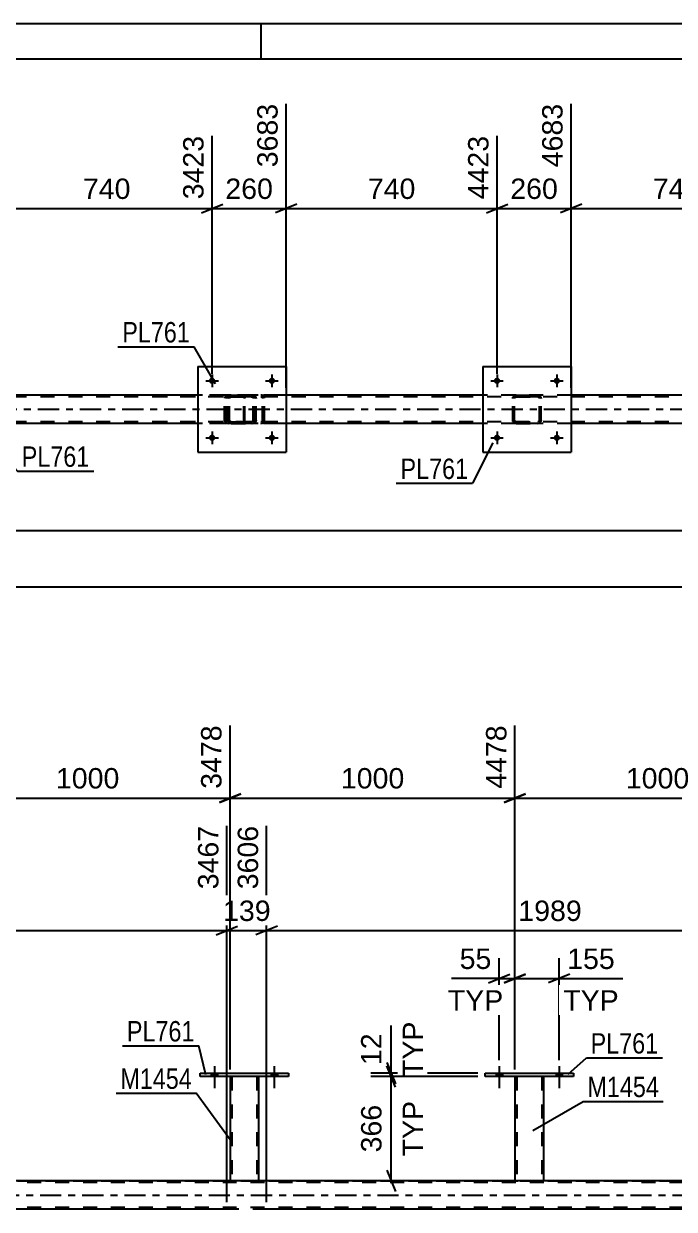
# Model space of a CAD drawing. Header units: millimetres. Extents: x 0 to 841, y 0 to 594.
# Drawn here: x 177.7 to 269, y 427.5 to 594 of the extents above; entities that cross this region are included whole.
import ezdxf

# ---------------------------------------------------------------- set-up
doc = ezdxf.new("R2010")
doc.units = ezdxf.units.MM
doc.linetypes.add('DXK_LINE_DOT2', pattern=[3.9198, 1.9599, -1.9599])
doc.linetypes.add('DXK_LINE_DOT3', pattern=[5.9187, 2.979, -0.9799, 0.9799, -0.9799])
doc.styles.add('Arial', font='ARIAL.TTF', dxfattribs={"height": 0.2})
doc.styles.add('Arial Narrow', font='ARIALN.TTF', dxfattribs={"height": 0.2})

# ---------------------------------------------------------------- blocks, each defined once
blk = doc.blocks.new('Unknown-717034435-1133')
at = {"color": 5, "linetype": 'Continuous'}
for p, q in [((841, 594), (0, 594)), ((211, 589), (211, 594)), ((836, 589), (5, 589))]:
    blk.add_line(p, q, dxfattribs=at)
blk = doc.blocks.new('Bolt-717034435-5651 - 5585')
at = {"linetype": 'Continuous'}
for points in [[(204.56, 543.85, -1), (203.68, 543.85, -1)], [(212.96, 543.85, -1), (212.08, 543.85, -1)]]:
    blk.add_hatch(color=1, dxfattribs=at).paths.add_polyline_path(points)
at = {"color": 1, "linetype": 'Continuous'}
for p, q in [((204.12, 544.73), (204.12, 542.97)), ((212.52, 544.73), (212.52, 542.97)), ((203.24, 543.85), (205, 543.85)), ((211.64, 543.85), (213.4, 543.85))]:
    blk.add_line(p, q, dxfattribs=at)
blk = doc.blocks.new('Part-717034435-5609 - 5585')
at = {"color": 7, "linetype": 'DXK_LINE_DOT2'}
for p, q in [((742.52, 541.61), (67.2, 541.61)), ((214.52, 541.85), (202.12, 541.85)), ((254.52, 541.85), (242.12, 541.85)), ((742.52, 538.09), (67.2, 538.09)), ((214.52, 537.85), (202.12, 537.85)), ((254.52, 537.85), (242.12, 537.85))]:
    blk.add_line(p, q, dxfattribs=at)
at = {"color": 2, "linetype": 'Continuous'}
for p, q in [((202.12, 541.85), (174.52, 541.85)), ((242.12, 541.85), (214.52, 541.85)), ((282.12, 541.85), (254.52, 541.85)), ((202.12, 537.85), (174.52, 537.85)), ((242.12, 537.85), (214.52, 537.85)), ((282.12, 537.85), (254.52, 537.85))]:
    blk.add_line(p, q, dxfattribs=at)
at = {"color": 7, "linetype": 'DXK_LINE_DOT3'}
blk.add_line((67.2, 539.85), (742.52, 539.85), dxfattribs=at)
blk = doc.blocks.new('Bolt-717034435-5648 - 5585')
at = {"linetype": 'Continuous'}
for points in [[(244.56, 535.85, -1), (243.68, 535.85, -1)], [(252.96, 535.85, -1), (252.08, 535.85, -1)]]:
    blk.add_hatch(color=1, dxfattribs=at).paths.add_polyline_path(points)
at = {"color": 1, "linetype": 'Continuous'}
for p, q in [((244.12, 536.73), (244.12, 534.97)), ((252.52, 536.73), (252.52, 534.97)), ((243.24, 535.85), (245, 535.85)), ((251.64, 535.85), (253.4, 535.85))]:
    blk.add_line(p, q, dxfattribs=at)
blk = doc.blocks.new('Bolt-717034435-5649 - 5585')
at = {"linetype": 'Continuous'}
for points in [[(244.56, 543.85, -1), (243.68, 543.85, -1)], [(252.96, 543.85, -1), (252.08, 543.85, -1)]]:
    blk.add_hatch(color=1, dxfattribs=at).paths.add_polyline_path(points)
at = {"color": 1, "linetype": 'Continuous'}
for p, q in [((244.12, 544.73), (244.12, 542.97)), ((252.52, 544.73), (252.52, 542.97)), ((243.24, 543.85), (245, 543.85)), ((251.64, 543.85), (253.4, 543.85))]:
    blk.add_line(p, q, dxfattribs=at)
blk = doc.blocks.new('Bolt-717034435-5650 - 5585')
at = {"linetype": 'Continuous'}
for points in [[(204.56, 535.85, -1), (203.68, 535.85, -1)], [(212.96, 535.85, -1), (212.08, 535.85, -1)]]:
    blk.add_hatch(color=1, dxfattribs=at).paths.add_polyline_path(points)
at = {"color": 1, "linetype": 'Continuous'}
for p, q in [((204.12, 536.73), (204.12, 534.97)), ((212.52, 536.73), (212.52, 534.97)), ((203.24, 535.85), (205, 535.85)), ((211.64, 535.85), (213.4, 535.85))]:
    blk.add_line(p, q, dxfattribs=at)
blk = doc.blocks.new('Part-717034435-5666 - 5585')
at = {"color": 2, "linetype": 'Continuous'}
for p, q in [((202.12, 545.85), (202.12, 533.85)), ((202.12, 545.85), (214.52, 545.85)), ((214.52, 545.85), (214.52, 533.85)), ((202.12, 533.85), (214.52, 533.85))]:
    blk.add_line(p, q, dxfattribs=at)
blk = doc.blocks.new('Part-717034435-5737 - 5585')
at = {"color": 7, "linetype": 'DXK_LINE_DOT2'}
for p, q in [((246.32, 541.37), (246.36, 541.56)), ((246.36, 541.56), (246.32, 541.37)), ((246.32, 538.33), (246.32, 541.37)), ((246.58, 541.47), (246.56, 541.37)), ((246.56, 541.37), (246.58, 541.46)), ((246.56, 538.33), (246.56, 541.37)), ((246.58, 541.46), (246.63, 541.54)), ((246.63, 541.54), (246.58, 541.47)), ((246.62, 541.82), (246.8, 541.85)), ((246.8, 541.85), (246.62, 541.82)), ((246.71, 541.6), (246.63, 541.54)), ((246.63, 541.54), (246.71, 541.59)), ((246.71, 541.59), (246.8, 541.61)), ((246.8, 541.61), (246.71, 541.6)), ((246.8, 541.85), (249.84, 541.85)), ((246.8, 541.85), (246.8, 541.85)), ((246.8, 541.85), (249.84, 541.85)), ((246.8, 541.61), (249.84, 541.61)), ((246.8, 541.61), (246.8, 541.61)), ((249.84, 541.61), (246.8, 541.61)), ((249.84, 541.85), (249.84, 541.85)), ((249.84, 541.85), (250.02, 541.82)), ((250.02, 541.82), (249.84, 541.85)), ((249.84, 541.61), (249.84, 541.61)), ((249.84, 541.61), (249.93, 541.59)), ((249.93, 541.6), (249.84, 541.61)), ((250.01, 541.54), (249.93, 541.6)), ((249.93, 541.59), (250.01, 541.54)), ((250.01, 541.54), (250.06, 541.46)), ((250.06, 541.47), (250.01, 541.54)), ((250.08, 541.37), (250.06, 541.47)), ((250.06, 541.46), (250.08, 541.37)), ((250.08, 538.33), (250.08, 541.37)), ((250.28, 541.56), (250.32, 541.37)), ((250.32, 541.37), (250.28, 541.56)), ((250.32, 538.33), (250.32, 541.37)), ((246.36, 538.15), (246.32, 538.33)), ((246.32, 538.33), (246.36, 538.15)), ((246.58, 538.24), (246.56, 538.33)), ((246.56, 538.33), (246.58, 538.24)), ((246.63, 538.16), (246.58, 538.24)), ((246.58, 538.24), (246.63, 538.16)), ((246.8, 537.85), (246.62, 537.89)), ((246.62, 537.89), (246.8, 537.85)), ((246.71, 538.11), (246.63, 538.16)), ((246.63, 538.16), (246.71, 538.11)), ((246.8, 538.09), (246.71, 538.11)), ((246.71, 538.11), (246.8, 538.09)), ((246.8, 538.09), (249.84, 538.09)), ((246.8, 538.09), (246.8, 538.09)), ((246.8, 538.09), (249.84, 538.09)), ((246.8, 537.85), (249.84, 537.85)), ((246.8, 537.85), (246.8, 537.85)), ((246.8, 537.85), (249.84, 537.85)), ((249.93, 538.11), (249.84, 538.09)), ((249.84, 538.09), (249.93, 538.11)), ((249.84, 538.09), (249.84, 538.09)), ((250.02, 537.89), (249.84, 537.85)), ((249.84, 537.85), (250.02, 537.89)), ((249.84, 537.85), (249.84, 537.85)), ((250.01, 538.16), (249.93, 538.11)), ((249.93, 538.11), (250.01, 538.16)), ((250.06, 538.24), (250.01, 538.16)), ((250.01, 538.16), (250.06, 538.24)), ((250.08, 538.33), (250.06, 538.24)), ((250.06, 538.24), (250.08, 538.33)), ((250.32, 538.33), (250.28, 538.15)), ((250.28, 538.15), (250.32, 538.33))]:
    blk.add_line(p, q, dxfattribs=at)
at = {"color": 7, "linetype": 'DXK_LINE_DOT3'}
blk.add_line((248.32, 539.85), (248.32, 539.85), dxfattribs=at)
at = {"color": 7, "linetype": 'DXK_LINE_DOT2'}
for centre, start, end in [((246.8, 541.37), 112.5, 157.5), ((246.8, 541.37), 112.5, 157.5), ((249.84, 541.37), 22.5, 67.5), ((249.84, 541.37), 22.5, 67.5), ((246.8, 538.33), 202.5, 247.5), ((246.8, 538.33), 202.5, 247.5), ((249.84, 538.33), 292.5, 337.5), ((249.84, 538.33), 292.5, 337.5)]:
    blk.add_arc(centre, 0.48, start, end, dxfattribs=at)
blk = doc.blocks.new('Part-717034435-5742 - 5585')
at = {"color": 2, "linetype": 'Continuous'}
for p, q in [((242.12, 545.85), (242.12, 533.85)), ((242.12, 545.85), (254.52, 545.85)), ((254.52, 545.85), (254.52, 533.85)), ((242.12, 533.85), (254.52, 533.85))]:
    blk.add_line(p, q, dxfattribs=at)
blk = doc.blocks.new('Part-717034435-5745 - 5585')
at = {"color": 7, "linetype": 'DXK_LINE_DOT2'}
for p, q in [((206.32, 541.37), (206.36, 541.56)), ((206.36, 541.56), (206.32, 541.37)), ((206.32, 538.33), (206.32, 541.37)), ((206.58, 541.47), (206.56, 541.37)), ((206.56, 541.37), (206.58, 541.46)), ((206.56, 538.33), (206.56, 541.37)), ((206.58, 541.46), (206.63, 541.54)), ((206.63, 541.54), (206.58, 541.47)), ((206.62, 541.82), (206.8, 541.85)), ((206.8, 541.85), (206.62, 541.82)), ((206.71, 541.6), (206.63, 541.54)), ((206.63, 541.54), (206.71, 541.59)), ((206.71, 541.59), (206.8, 541.61)), ((206.8, 541.61), (206.71, 541.6)), ((206.8, 541.85), (209.84, 541.85)), ((206.8, 541.85), (206.8, 541.85)), ((206.8, 541.85), (209.84, 541.85)), ((206.8, 541.61), (209.84, 541.61)), ((206.8, 541.61), (206.8, 541.61)), ((209.84, 541.61), (206.8, 541.61)), ((209.84, 541.85), (209.84, 541.85)), ((209.84, 541.85), (210.02, 541.82)), ((210.02, 541.82), (209.84, 541.85)), ((209.84, 541.61), (209.84, 541.61)), ((209.84, 541.61), (209.93, 541.59)), ((209.93, 541.6), (209.84, 541.61)), ((210.01, 541.54), (209.93, 541.6)), ((209.93, 541.59), (210.01, 541.54)), ((210.01, 541.54), (210.06, 541.46)), ((210.06, 541.47), (210.01, 541.54)), ((210.08, 541.37), (210.06, 541.47)), ((210.06, 541.46), (210.08, 541.37)), ((210.08, 538.33), (210.08, 541.37)), ((210.28, 541.56), (210.32, 541.37)), ((210.32, 541.37), (210.28, 541.56)), ((210.32, 538.33), (210.32, 541.37)), ((206.36, 538.15), (206.32, 538.33)), ((206.32, 538.33), (206.36, 538.15)), ((206.58, 538.24), (206.56, 538.33)), ((206.56, 538.33), (206.58, 538.24)), ((206.63, 538.16), (206.58, 538.24)), ((206.58, 538.24), (206.63, 538.16)), ((206.8, 537.85), (206.62, 537.89)), ((206.62, 537.89), (206.8, 537.85)), ((206.71, 538.11), (206.63, 538.16)), ((206.63, 538.16), (206.71, 538.11)), ((206.8, 538.09), (206.71, 538.11)), ((206.71, 538.11), (206.8, 538.09)), ((206.8, 538.09), (209.84, 538.09)), ((206.8, 538.09), (206.8, 538.09)), ((206.8, 538.09), (209.84, 538.09)), ((206.8, 537.85), (209.84, 537.85)), ((206.8, 537.85), (206.8, 537.85)), ((206.8, 537.85), (209.84, 537.85)), ((209.93, 538.11), (209.84, 538.09)), ((209.84, 538.09), (209.93, 538.11)), ((209.84, 538.09), (209.84, 538.09)), ((210.02, 537.89), (209.84, 537.85)), ((209.84, 537.85), (210.02, 537.89)), ((209.84, 537.85), (209.84, 537.85)), ((210.01, 538.16), (209.93, 538.11)), ((209.93, 538.11), (210.01, 538.16)), ((210.06, 538.24), (210.01, 538.16)), ((210.01, 538.16), (210.06, 538.24)), ((210.08, 538.33), (210.06, 538.24)), ((210.06, 538.24), (210.08, 538.33)), ((210.32, 538.33), (210.28, 538.15)), ((210.28, 538.15), (210.32, 538.33))]:
    blk.add_line(p, q, dxfattribs=at)
at = {"color": 7, "linetype": 'DXK_LINE_DOT3'}
blk.add_line((208.32, 539.85), (208.32, 539.85), dxfattribs=at)
at = {"color": 7, "linetype": 'DXK_LINE_DOT2'}
for centre, start, end in [((206.8, 541.37), 112.5, 157.5), ((206.8, 541.37), 112.5, 157.5), ((209.84, 541.37), 22.5, 67.5), ((209.84, 541.37), 22.5, 67.5), ((206.8, 538.33), 202.5, 247.5), ((206.8, 538.33), 202.5, 247.5), ((209.84, 538.33), 292.5, 337.5), ((209.84, 538.33), 292.5, 337.5)]:
    blk.add_arc(centre, 0.48, start, end, dxfattribs=at)
blk = doc.blocks.new('Part-717034435-5805 - 5585')
at = {"color": 7, "linetype": 'DXK_LINE_DOT2'}
for p, q in [((208.61, 541.56), (208.59, 541.37)), ((208.59, 538.33), (208.59, 541.37)), ((208.67, 541.71), (208.61, 541.56)), ((208.76, 541.82), (208.67, 541.71)), ((208.73, 541.37), (208.74, 541.47)), ((208.73, 538.33), (208.73, 541.37)), ((208.74, 541.47), (208.77, 541.54)), ((208.86, 541.85), (208.76, 541.82)), ((208.77, 541.54), (208.81, 541.6)), ((208.81, 541.6), (208.86, 541.61)), ((221.15, 541.85), (208.86, 541.85)), ((221.15, 541.61), (208.86, 541.61)), ((210.14, 541.85), (210.14, 541.61)), ((211.15, 541.82), (210.96, 541.85)), ((210.96, 541.61), (211.05, 541.6)), ((211.05, 541.6), (211.13, 541.54)), ((211.13, 541.54), (211.19, 541.47)), ((211.19, 541.47), (211.21, 541.37)), ((211.21, 538.33), (211.21, 541.37)), ((211.42, 541.54), (211.42, 541.56)), ((211.46, 541.37), (211.42, 541.54)), ((211.46, 538.33), (211.46, 541.37)), ((208.59, 538.33), (208.61, 538.15)), ((208.61, 538.15), (208.67, 537.99)), ((208.67, 537.99), (208.76, 537.89)), ((208.74, 538.24), (208.73, 538.33)), ((208.77, 538.16), (208.74, 538.24)), ((208.76, 537.89), (208.86, 537.85)), ((208.81, 538.11), (208.77, 538.16)), ((208.86, 538.09), (208.81, 538.11)), ((221.15, 538.09), (208.86, 538.09)), ((221.15, 537.85), (208.86, 537.85)), ((210.14, 537.85), (210.14, 538.09)), ((211.05, 538.11), (210.96, 538.09)), ((210.96, 537.85), (211.15, 537.89)), ((211.13, 538.16), (211.05, 538.11)), ((211.19, 538.24), (211.13, 538.16)), ((211.21, 538.33), (211.19, 538.24)), ((211.42, 538.15), (211.46, 538.33))]:
    blk.add_line(p, q, dxfattribs=at)
for centre, start, end in [((210.97, 541.36), 23.8494, 68.8059), ((210.97, 538.35), 291.1941, 336.1506)]:
    blk.add_arc(centre, 0.492, start, end, dxfattribs=at)
blk = doc.blocks.new('Part-717034435-5815 - 5585')
at = {"color": 7, "linetype": 'DXK_LINE_DOT2'}
for p, q in [((209.63, 541.85), (194.5, 541.85)), ((209.63, 541.61), (194.5, 541.61)), ((205.92, 541.54), (205.88, 541.37)), ((205.88, 538.33), (205.88, 541.37)), ((205.92, 541.56), (205.92, 541.54)), ((206.14, 541.37), (206.16, 541.47)), ((206.14, 538.33), (206.14, 541.37)), ((206.16, 541.47), (206.21, 541.54)), ((206.39, 541.85), (206.2, 541.82)), ((206.21, 541.54), (206.3, 541.6)), ((206.3, 541.6), (206.39, 541.61)), ((209.83, 541.82), (209.63, 541.85)), ((209.63, 541.61), (209.73, 541.6)), ((209.73, 541.6), (209.81, 541.54)), ((209.81, 541.54), (209.87, 541.47)), ((209.87, 541.47), (209.89, 541.37)), ((209.89, 538.33), (209.89, 541.37)), ((210.1, 541.54), (210.1, 541.56)), ((210.14, 541.37), (210.1, 541.54)), ((210.14, 538.33), (210.14, 541.37)), ((209.63, 538.09), (194.5, 538.09)), ((209.63, 537.85), (194.5, 537.85)), ((205.88, 538.33), (205.92, 538.15)), ((206.16, 538.24), (206.14, 538.33)), ((206.21, 538.16), (206.16, 538.24)), ((206.2, 537.89), (206.39, 537.85)), ((206.3, 538.11), (206.21, 538.16)), ((206.39, 538.09), (206.3, 538.11)), ((209.73, 538.11), (209.63, 538.09)), ((209.63, 537.85), (209.83, 537.89)), ((209.81, 538.16), (209.73, 538.11)), ((209.87, 538.24), (209.81, 538.16)), ((209.89, 538.33), (209.87, 538.24)), ((210.1, 538.15), (210.14, 538.33))]:
    blk.add_line(p, q, dxfattribs=at)
for centre, start, end in [((206.38, 541.35), 110.7583, 155.68), ((209.65, 541.35), 24.32, 69.2417), ((206.38, 538.35), 204.32, 249.2417), ((209.65, 538.35), 290.7583, 335.68)]:
    blk.add_arc(centre, 0.496, start, end, dxfattribs=at)
blk = doc.blocks.new('Part-717034435-4098 - 3633')
at = {"color": 2, "linetype": 'Continuous'}
for p, q in [((202.44, 446.14), (202.44, 446.62)), ((202.44, 446.62), (214.84, 446.62)), ((214.84, 446.62), (214.84, 446.14)), ((214.84, 446.14), (202.44, 446.14))]:
    blk.add_line(p, q, dxfattribs=at)
blk = doc.blocks.new('Part-717034435-4083 - 3633')
at = {"color": 7, "linetype": 'DXK_LINE_DOT2'}
for p, q in [((246.64, 446.15), (246.64, 446.15)), ((246.64, 446.15), (246.64, 446.14)), ((246.64, 446.14), (246.64, 446.15)), ((246.68, 446.15), (246.64, 446.15)), ((246.64, 446.15), (246.68, 446.15)), ((246.78, 446.15), (246.68, 446.15)), ((246.68, 446.15), (246.78, 446.15)), ((246.94, 446.15), (246.78, 446.15)), ((246.78, 446.15), (246.94, 446.15)), ((246.88, 446.15), (246.88, 446.15)), ((246.88, 446.15), (246.88, 431.5)), ((246.9, 446.15), (246.88, 446.15)), ((246.88, 446.15), (246.9, 446.15)), ((246.95, 446.15), (246.9, 446.15)), ((246.9, 446.15), (246.95, 446.15)), ((250.35, 446.15), (246.94, 446.15)), ((250.35, 446.15), (246.94, 446.15)), ((250.25, 446.15), (246.95, 446.15)), ((246.95, 446.15), (247.03, 446.15)), ((250.33, 446.15), (247.03, 446.15)), ((250.33, 446.15), (250.25, 446.15)), ((250.38, 446.15), (250.33, 446.15)), ((250.33, 446.15), (250.38, 446.15)), ((250.35, 446.15), (250.5, 446.15)), ((250.5, 446.15), (250.35, 446.15)), ((250.4, 446.15), (250.38, 446.15)), ((250.38, 446.15), (250.4, 446.15)), ((250.4, 446.15), (250.4, 446.15)), ((250.4, 446.15), (250.4, 431.5)), ((250.5, 446.15), (250.61, 446.15)), ((250.61, 446.15), (250.5, 446.15)), ((250.61, 446.15), (250.64, 446.15)), ((250.64, 446.15), (250.61, 446.15)), ((250.64, 446.15), (250.64, 446.15)), ((250.64, 446.15), (250.64, 446.14)), ((250.64, 446.14), (250.64, 446.15)), ((246.64, 431.5), (246.68, 431.5)), ((246.68, 431.5), (246.78, 431.5)), ((246.78, 431.5), (246.94, 431.5)), ((246.9, 431.5), (246.88, 431.5)), ((246.88, 431.5), (246.9, 431.5)), ((246.95, 431.5), (246.9, 431.5)), ((246.9, 431.5), (246.95, 431.5)), ((250.35, 431.5), (246.94, 431.5)), ((250.25, 431.5), (246.95, 431.5)), ((246.95, 431.5), (247.03, 431.5)), ((250.38, 431.5), (247.03, 431.5)), ((250.33, 431.5), (250.25, 431.5)), ((250.38, 431.5), (250.33, 431.5)), ((250.35, 431.5), (250.5, 431.5)), ((250.4, 431.5), (250.38, 431.5)), ((250.38, 431.5), (250.4, 431.5)), ((250.5, 431.5), (250.61, 431.5)), ((250.61, 431.5), (250.64, 431.5))]:
    blk.add_line(p, q, dxfattribs=at)
at = {"color": 2, "linetype": 'Continuous'}
for p, q in [((246.64, 446.14), (246.64, 431.5)), ((250.64, 446.14), (250.64, 431.5)), ((246.68, 431.5), (246.64, 431.5)), ((246.78, 431.5), (246.68, 431.5)), ((246.94, 431.5), (246.78, 431.5)), ((250.35, 431.5), (246.94, 431.5)), ((250.5, 431.5), (250.35, 431.5)), ((250.61, 431.5), (250.5, 431.5)), ((250.64, 431.5), (250.61, 431.5))]:
    blk.add_line(p, q, dxfattribs=at)
blk = doc.blocks.new('Part-717034435-3926 - 3633')
at = {"color": 7, "linetype": 'DXK_LINE_DOT2'}
for p, q in [((752.42, 431.26), (67.52, 431.26)), ((86.64, 431.5), (752.42, 431.5)), ((210.64, 431.5), (206.64, 431.5)), ((250.64, 431.5), (246.64, 431.5)), ((752.42, 427.74), (67.52, 427.74)), ((211.78, 427.5), (206.21, 427.5))]:
    blk.add_line(p, q, dxfattribs=at)
at = {"color": 2, "linetype": 'Continuous'}
for p, q in [((206.64, 431.5), (170.64, 431.5)), ((246.64, 431.5), (210.64, 431.5)), ((286.64, 431.5), (250.64, 431.5)), ((206.21, 427.5), (126.65, 427.5)), ((291.34, 427.5), (211.78, 427.5))]:
    blk.add_line(p, q, dxfattribs=at)
at = {"color": 7, "linetype": 'DXK_LINE_DOT3'}
blk.add_line((67.52, 429.5), (752.42, 429.5), dxfattribs=at)
blk = doc.blocks.new('Bolt-717034435-4140 - 3633')
at = {"linetype": 'Continuous'}
for points in [[(244, 446.14), (244.88, 446.14), (244.88, 446.62), (244, 446.62)], [(252.4, 446.14), (253.28, 446.14), (253.28, 446.62), (252.4, 446.62)]]:
    blk.add_hatch(color=1, dxfattribs=at).paths.add_polyline_path(points)
at = {"color": 1, "linetype": 'Continuous'}
for p, q in [((244, 446.62), (244, 446.14)), ((244.44, 447.62), (244.44, 444.5)), ((244.88, 446.62), (244.88, 446.14)), ((252.4, 446.62), (252.4, 446.14)), ((252.84, 447.62), (252.84, 444.5)), ((253.28, 446.62), (253.28, 446.14))]:
    blk.add_line(p, q, dxfattribs=at)
blk = doc.blocks.new('Part-717034435-3845 - 3633')
at = {"color": 7, "linetype": 'DXK_LINE_DOT2'}
for p, q in [((291.6, 427.5), (247.48, 306.28)), ((295.34, 427.5), (251.22, 306.28)), ((295.6, 427.5), (294.05, 423.25)), ((248.48, 309.75), (247.22, 306.28)), ((251.48, 306.28), (247.22, 306.28))]:
    blk.add_line(p, q, dxfattribs=at)
at = {"color": 2, "linetype": 'Continuous'}
for p, q in [((291.34, 427.5), (248.48, 309.75)), ((291.34, 427.5), (295.6, 427.5)), ((294.05, 423.25), (251.48, 306.28))]:
    blk.add_line(p, q, dxfattribs=at)
blk = doc.blocks.new('Bolt-717034435-4141 - 3633')
at = {"linetype": 'Continuous'}
for points in [[(244, 446.14), (244.88, 446.14), (244.88, 446.62), (244, 446.62)], [(252.4, 446.14), (253.28, 446.14), (253.28, 446.62), (252.4, 446.62)]]:
    blk.add_hatch(color=1, dxfattribs=at).paths.add_polyline_path(points)
at = {"color": 1, "linetype": 'Continuous'}
for p, q in [((244, 446.62), (244, 446.14)), ((244.44, 447.62), (244.44, 444.5)), ((244.88, 446.62), (244.88, 446.14)), ((252.4, 446.62), (252.4, 446.14)), ((252.84, 447.62), (252.84, 444.5)), ((253.28, 446.62), (253.28, 446.14))]:
    blk.add_line(p, q, dxfattribs=at)
blk = doc.blocks.new('Part-717034435-4088 - 3633')
at = {"color": 2, "linetype": 'Continuous'}
for p, q in [((242.44, 446.14), (242.44, 446.62)), ((242.44, 446.62), (254.84, 446.62)), ((254.84, 446.62), (254.84, 446.14)), ((254.84, 446.14), (242.44, 446.14))]:
    blk.add_line(p, q, dxfattribs=at)
blk = doc.blocks.new('Part-717034435-4093 - 3633')
at = {"color": 7, "linetype": 'DXK_LINE_DOT2'}
for p, q in [((206.64, 446.15), (206.64, 446.15)), ((206.64, 446.15), (206.64, 446.14)), ((206.64, 446.14), (206.64, 446.15)), ((206.68, 446.15), (206.64, 446.15)), ((206.64, 446.15), (206.68, 446.15)), ((206.78, 446.15), (206.68, 446.15)), ((206.68, 446.15), (206.78, 446.15)), ((206.94, 446.15), (206.78, 446.15)), ((206.78, 446.15), (206.94, 446.15)), ((206.88, 446.15), (206.88, 446.15)), ((206.88, 446.15), (206.88, 431.5)), ((206.9, 446.15), (206.88, 446.15)), ((206.88, 446.15), (206.9, 446.15)), ((206.95, 446.15), (206.9, 446.15)), ((206.9, 446.15), (206.95, 446.15)), ((210.35, 446.15), (206.94, 446.15)), ((210.35, 446.15), (206.94, 446.15)), ((210.25, 446.15), (206.95, 446.15)), ((206.95, 446.15), (207.03, 446.15)), ((210.33, 446.15), (207.03, 446.15)), ((210.33, 446.15), (210.25, 446.15)), ((210.38, 446.15), (210.33, 446.15)), ((210.33, 446.15), (210.38, 446.15)), ((210.35, 446.15), (210.5, 446.15)), ((210.5, 446.15), (210.35, 446.15)), ((210.4, 446.15), (210.38, 446.15)), ((210.38, 446.15), (210.4, 446.15)), ((210.4, 446.15), (210.4, 446.15)), ((210.4, 446.15), (210.4, 431.5)), ((210.5, 446.15), (210.61, 446.15)), ((210.61, 446.15), (210.5, 446.15)), ((210.61, 446.15), (210.64, 446.15)), ((210.64, 446.15), (210.61, 446.15)), ((210.64, 446.15), (210.64, 446.15)), ((210.64, 446.15), (210.64, 446.14)), ((210.64, 446.14), (210.64, 446.15)), ((206.64, 431.5), (206.68, 431.5)), ((206.68, 431.5), (206.78, 431.5)), ((206.78, 431.5), (206.94, 431.5)), ((206.9, 431.5), (206.88, 431.5)), ((206.88, 431.5), (206.9, 431.5)), ((206.95, 431.5), (206.9, 431.5)), ((206.9, 431.5), (206.95, 431.5)), ((210.35, 431.5), (206.94, 431.5)), ((210.25, 431.5), (206.95, 431.5)), ((206.95, 431.5), (207.03, 431.5)), ((210.33, 431.5), (207.03, 431.5)), ((210.33, 431.5), (210.25, 431.5)), ((210.38, 431.5), (210.33, 431.5)), ((210.33, 431.5), (210.38, 431.5)), ((210.35, 431.5), (210.5, 431.5)), ((210.4, 431.5), (210.38, 431.5)), ((210.38, 431.5), (210.4, 431.5)), ((210.5, 431.5), (210.61, 431.5)), ((210.61, 431.5), (210.64, 431.5))]:
    blk.add_line(p, q, dxfattribs=at)
at = {"color": 2, "linetype": 'Continuous'}
for p, q in [((206.64, 446.14), (206.64, 431.5)), ((210.64, 446.14), (210.64, 431.5)), ((206.68, 431.5), (206.64, 431.5)), ((206.78, 431.5), (206.68, 431.5)), ((206.94, 431.5), (206.78, 431.5)), ((210.35, 431.5), (206.94, 431.5)), ((210.5, 431.5), (210.35, 431.5)), ((210.61, 431.5), (210.5, 431.5)), ((210.64, 431.5), (210.61, 431.5))]:
    blk.add_line(p, q, dxfattribs=at)
blk = doc.blocks.new('Bolt-717034435-4142 - 3633')
at = {"linetype": 'Continuous'}
for points in [[(204, 446.14), (204.88, 446.14), (204.88, 446.62), (204, 446.62)], [(212.4, 446.14), (213.28, 446.14), (213.28, 446.62), (212.4, 446.62)]]:
    blk.add_hatch(color=1, dxfattribs=at).paths.add_polyline_path(points)
at = {"color": 1, "linetype": 'Continuous'}
for p, q in [((204, 446.62), (204, 446.14)), ((204.44, 447.62), (204.44, 444.5)), ((204.88, 446.62), (204.88, 446.14)), ((212.4, 446.62), (212.4, 446.14)), ((212.84, 447.62), (212.84, 444.5)), ((213.28, 446.62), (213.28, 446.14))]:
    blk.add_line(p, q, dxfattribs=at)
blk = doc.blocks.new('Bolt-717034435-4143 - 3633')
at = {"linetype": 'Continuous'}
for points in [[(204, 446.14), (204.88, 446.14), (204.88, 446.62), (204, 446.62)], [(212.4, 446.14), (213.28, 446.14), (213.28, 446.62), (212.4, 446.62)]]:
    blk.add_hatch(color=1, dxfattribs=at).paths.add_polyline_path(points)
at = {"color": 1, "linetype": 'Continuous'}
for p, q in [((204, 446.62), (204, 446.14)), ((204.44, 447.62), (204.44, 444.5)), ((204.88, 446.62), (204.88, 446.14)), ((212.4, 446.62), (212.4, 446.14)), ((212.84, 447.62), (212.84, 444.5)), ((213.28, 446.62), (213.28, 446.14))]:
    blk.add_line(p, q, dxfattribs=at)
blk = doc.blocks.new('StraightDimension-717034435-16222 - 5585')
at = {"color": 7, "linetype": 'Continuous'}
for p, q in [((214.52, 542.85), (214.52, 582.74)), ((244.12, 544.85), (244.12, 578.24)), ((216.02, 568.64), (213.02, 567.44)), ((214.52, 568.04), (244.12, 568.04)), ((242.62, 567.44), (245.62, 568.64))]:
    blk.add_line(p, q, dxfattribs=at)
at = {"color": 0, "linetype": 'Continuous'}
blk.add_wipeout([(243.52, 578.84), (239.32, 578.84), (239.32, 568.74), (243.52, 568.74)], dxfattribs=at)
at = {"color": 0}
blk.add_wipeout([(233.26, 568.79), (233.26, 572.99), (225.38, 572.99), (225.38, 568.79)], dxfattribs=at)
at = {"color": 3, "linetype": 'Continuous', "style": 'Arial'}
blk.add_text('4423', height=2.865, rotation=90.0002, dxfattribs=at).set_placement((242.92, 569.34))
at = {"color": 3, "style": 'Arial'}
blk.add_text('740', height=2.865, dxfattribs=at).set_placement((225.98, 569.39))
blk = doc.blocks.new('StraightDimension-717034435-16220 - 5585')
at = {"color": 7, "linetype": 'Continuous'}
for p, q in [((254.52, 542.85), (254.52, 582.74)), ((284.12, 544.85), (284.12, 578.24)), ((256.02, 568.64), (253.02, 567.44)), ((254.52, 568.04), (284.12, 568.04)), ((282.62, 567.44), (285.62, 568.64))]:
    blk.add_line(p, q, dxfattribs=at)
at = {"color": 0, "linetype": 'Continuous'}
blk.add_wipeout([(283.52, 578.84), (279.32, 578.84), (279.32, 568.74), (283.52, 568.74)], dxfattribs=at)
at = {"color": 0}
blk.add_wipeout([(273.26, 568.79), (273.26, 572.99), (265.38, 572.99), (265.38, 568.79)], dxfattribs=at)
at = {"color": 3, "linetype": 'Continuous', "style": 'Arial'}
blk.add_text('5423', height=2.865, rotation=90.0002, dxfattribs=at).set_placement((282.92, 569.34))
at = {"color": 3, "style": 'Arial'}
blk.add_text('740', height=2.865, dxfattribs=at).set_placement((265.98, 569.39))
blk = doc.blocks.new('StraightDimension-717034435-5955 - 5585')
at = {"color": 7, "linetype": 'Continuous'}
blk.add_line((67.2, 522.83), (776.37, 522.83), dxfattribs=at)
blk = doc.blocks.new('StraightDimension-717034435-5976 - 5585')
at = {"color": 7, "linetype": 'Continuous'}
blk.add_line((66.56, 514.91), (776.37, 514.91), dxfattribs=at)
blk = doc.blocks.new('StraightDimension-717034435-16221 - 5585')
at = {"color": 7, "linetype": 'Continuous'}
for p, q in [((254.52, 542.85), (254.52, 582.74)), ((244.12, 544.85), (244.12, 578.24)), ((242.62, 567.44), (245.62, 568.64)), ((244.12, 568.04), (254.52, 568.04)), ((256.02, 568.64), (253.02, 567.44))]:
    blk.add_line(p, q, dxfattribs=at)
at = {"color": 0}
blk.add_wipeout([(253.26, 568.79), (253.26, 572.99), (245.38, 572.99), (245.38, 568.79)], dxfattribs=at)
at = {"color": 3, "style": 'Arial'}
blk.add_text('260', height=2.865, dxfattribs=at).set_placement((245.98, 569.39))
at = {"color": 0, "linetype": 'Continuous'}
blk.add_wipeout([(253.92, 583.34), (249.72, 583.34), (249.72, 573.24), (253.92, 573.24)], dxfattribs=at)
at = {"color": 3, "linetype": 'Continuous', "style": 'Arial'}
blk.add_text('4683', height=2.865, rotation=90.0002, dxfattribs=at).set_placement((253.32, 573.84))
blk = doc.blocks.new('StraightDimension-717034435-16223 - 5585')
at = {"color": 7, "linetype": 'Continuous'}
for p, q in [((214.52, 542.85), (214.52, 582.74)), ((204.12, 544.85), (204.12, 578.24)), ((202.62, 567.44), (205.62, 568.64)), ((204.12, 568.04), (214.52, 568.04)), ((216.02, 568.64), (213.02, 567.44))]:
    blk.add_line(p, q, dxfattribs=at)
at = {"color": 0}
blk.add_wipeout([(213.26, 568.79), (213.26, 572.99), (205.38, 572.99), (205.38, 568.79)], dxfattribs=at)
at = {"color": 3, "style": 'Arial'}
blk.add_text('260', height=2.865, dxfattribs=at).set_placement((205.98, 569.39))
at = {"color": 0, "linetype": 'Continuous'}
blk.add_wipeout([(213.92, 583.34), (209.72, 583.34), (209.72, 573.24), (213.92, 573.24)], dxfattribs=at)
at = {"color": 3, "linetype": 'Continuous', "style": 'Arial'}
blk.add_text('3683', height=2.865, rotation=90.0002, dxfattribs=at).set_placement((213.32, 573.84))
blk = doc.blocks.new('StraightDimension-717034435-16224 - 5585')
at = {"color": 7, "linetype": 'Continuous'}
for p, q in [((174.52, 542.85), (174.52, 582.74)), ((204.12, 544.85), (204.12, 578.24)), ((176.02, 568.64), (173.02, 567.44)), ((174.52, 568.04), (204.12, 568.04)), ((202.62, 567.44), (205.62, 568.64))]:
    blk.add_line(p, q, dxfattribs=at)
at = {"color": 0, "linetype": 'Continuous'}
blk.add_wipeout([(203.52, 578.84), (199.32, 578.84), (199.32, 568.74), (203.52, 568.74)], dxfattribs=at)
at = {"color": 0}
blk.add_wipeout([(193.26, 568.79), (193.26, 572.99), (185.39, 572.99), (185.39, 568.79)], dxfattribs=at)
at = {"color": 3, "linetype": 'Continuous', "style": 'Arial'}
blk.add_text('3423', height=2.865, rotation=90.0002, dxfattribs=at).set_placement((202.92, 569.34))
at = {"color": 3, "style": 'Arial'}
blk.add_text('740', height=2.865, dxfattribs=at).set_placement((185.99, 569.39))
blk = doc.blocks.new('StraightDimension-717034435-4962 - 3633')
at = {"color": 7, "linetype": 'Continuous'}
for p, q in [((211.78, 428.5), (211.78, 481.34)), ((291.34, 428.5), (291.34, 481.34)), ((213.28, 467.24), (210.28, 466.04)), ((211.78, 466.64), (291.34, 466.64)), ((289.84, 466.04), (292.84, 467.24))]:
    blk.add_line(p, q, dxfattribs=at)
at = {"color": 0, "linetype": 'Continuous'}
blk.add_wipeout([(290.74, 481.94), (286.54, 481.94), (286.54, 471.84), (290.74, 471.84)], dxfattribs=at)
at = {"color": 0}
blk.add_wipeout([(256.61, 467.39), (256.61, 471.59), (246.51, 471.59), (246.51, 467.39)], dxfattribs=at)
at = {"color": 3, "linetype": 'Continuous', "style": 'Arial'}
blk.add_text('5595', height=2.865, rotation=90.0002, dxfattribs=at).set_placement((290.14, 472.44))
at = {"color": 3, "style": 'Arial'}
blk.add_text('1989', height=2.865, dxfattribs=at).set_placement((247.11, 467.99))
blk = doc.blocks.new('StraightDimension-717034435-4194 - 3633')
at = {"color": 7, "linetype": 'Continuous'}
for p, q in [((228.65, 448.12), (229.85, 445.12)), ((241.44, 446.62), (226.4, 446.62)), ((229.85, 444.64), (228.65, 447.64)), ((229.25, 446.14), (229.25, 446.62)), ((241.44, 446.14), (226.4, 446.14))]:
    blk.add_line(p, q, dxfattribs=at)
at = {"color": 0, "linetype": 'Continuous'}
blk.add_wipeout([(234.35, 454.46), (230.15, 454.46), (230.15, 445.48), (234.35, 445.48)], dxfattribs=at)
at = {"color": 0}
blk.add_wipeout([(228.5, 452.8), (224.3, 452.8), (224.3, 447.15), (228.5, 447.15)], dxfattribs=at)
at = {"color": 7, "linetype": 'Continuous'}
blk.add_line((229.25, 446.62), (229.25, 453.32), dxfattribs=at)
blk.add_line((229.25, 446.62), (229.25, 453.32), dxfattribs=at)
at = {"color": 3, "linetype": 'Continuous', "style": 'Arial'}
blk.add_text('TYP', height=2.865, rotation=90.0002, dxfattribs=at).set_placement((233.75, 446.08))
at = {"color": 3, "style": 'Arial'}
blk.add_text('12', height=2.865, rotation=90.0002, dxfattribs=at).set_placement((227.9, 447.75))
blk = doc.blocks.new('StraightDimension-717034435-4914 - 3633')
at = {"color": 7, "linetype": 'Continuous'}
for p, q in [((126.65, 428.5), (126.65, 481.34)), ((206.21, 428.5), (206.21, 481.34)), ((128.15, 467.24), (125.15, 466.04)), ((126.65, 466.64), (206.21, 466.64)), ((204.71, 466.04), (207.71, 467.24))]:
    blk.add_line(p, q, dxfattribs=at)
at = {"color": 0, "linetype": 'Continuous'}
blk.add_wipeout([(205.61, 481.94), (201.41, 481.94), (201.41, 471.84), (205.61, 471.84)], dxfattribs=at)
at = {"color": 0}
blk.add_wipeout([(171.47, 467.39), (171.47, 471.59), (161.38, 471.59), (161.38, 467.39)], dxfattribs=at)
at = {"color": 3, "linetype": 'Continuous', "style": 'Arial'}
blk.add_text('3467', height=2.865, rotation=90.0002, dxfattribs=at).set_placement((205.01, 472.44))
at = {"color": 3, "style": 'Arial'}
blk.add_text('1989', height=2.865, dxfattribs=at).set_placement((161.98, 467.99))
blk = doc.blocks.new('StraightDimension-717034435-13768 - 3633')
at = {"color": 7, "linetype": 'Continuous'}
for p, q in [((246.64, 447.15), (246.64, 462.75)), ((252.84, 448.43), (252.84, 462.75)), ((245.14, 459.3), (248.14, 460.5)), ((246.64, 459.9), (252.84, 459.9)), ((254.34, 460.5), (251.34, 459.3))]:
    blk.add_line(p, q, dxfattribs=at)
at = {"color": 0}
blk.add_wipeout([(261.24, 460.65), (261.24, 464.85), (253.37, 464.85), (253.37, 460.65)], dxfattribs=at)
at = {"color": 0, "linetype": 'Continuous'}
blk.add_wipeout([(261.79, 454.8), (261.79, 459), (252.82, 459), (252.82, 454.8)], dxfattribs=at)
at = {"color": 7, "linetype": 'Continuous'}
blk.add_line((252.84, 459.9), (261.76, 459.9), dxfattribs=at)
blk.add_line((252.84, 459.9), (261.76, 459.9), dxfattribs=at)
at = {"color": 3, "style": 'Arial'}
blk.add_text('155', height=2.865, dxfattribs=at).set_placement((253.97, 461.25))
at = {"color": 3, "linetype": 'Continuous', "style": 'Arial'}
blk.add_text('TYP', height=2.865, dxfattribs=at).set_placement((253.42, 455.4))
blk = doc.blocks.new('StraightDimension-717034435-13769 - 3633')
at = {"color": 7, "linetype": 'Continuous'}
for p, q in [((244.44, 448.43), (244.44, 462.75)), ((246.64, 447.15), (246.64, 462.75)), ((242.94, 459.3), (245.94, 460.5)), ((244.44, 459.9), (246.64, 459.9)), ((248.14, 460.5), (245.14, 459.3))]:
    blk.add_line(p, q, dxfattribs=at)
at = {"color": 0}
blk.add_wipeout([(243.92, 460.65), (243.92, 464.85), (238.27, 464.85), (238.27, 460.65)], dxfattribs=at)
at = {"color": 0, "linetype": 'Continuous'}
blk.add_wipeout([(245.58, 454.8), (245.58, 459), (236.61, 459), (236.61, 454.8)], dxfattribs=at)
at = {"color": 7, "linetype": 'Continuous'}
blk.add_line((244.44, 459.9), (237.75, 459.9), dxfattribs=at)
blk.add_line((244.44, 459.9), (237.75, 459.9), dxfattribs=at)
at = {"color": 3, "style": 'Arial'}
blk.add_text('55', height=2.865, dxfattribs=at).set_placement((238.87, 461.25))
at = {"color": 3, "linetype": 'Continuous', "style": 'Arial'}
blk.add_text('TYP', height=2.865, dxfattribs=at).set_placement((237.21, 455.4))
blk = doc.blocks.new('StraightDimension-717034435-13271 - 3633')
at = {"color": 7, "linetype": 'Continuous'}
for p, q in [((206.64, 447.15), (206.64, 495.44)), ((246.64, 447.15), (246.64, 495.44)), ((208.14, 485.85), (205.14, 484.65)), ((206.64, 485.25), (246.64, 485.25)), ((245.14, 484.65), (248.14, 485.85))]:
    blk.add_line(p, q, dxfattribs=at)
at = {"color": 0, "linetype": 'Continuous'}
blk.add_wipeout([(246.04, 496.04), (241.84, 496.04), (241.84, 485.95), (246.04, 485.95)], dxfattribs=at)
at = {"color": 0}
blk.add_wipeout([(231.69, 486), (231.69, 490.2), (221.6, 490.2), (221.6, 486)], dxfattribs=at)
at = {"color": 3, "linetype": 'Continuous', "style": 'Arial'}
blk.add_text('4478', height=2.865, rotation=90.0002, dxfattribs=at).set_placement((245.44, 486.55))
at = {"color": 3, "style": 'Arial'}
blk.add_text('1000', height=2.865, dxfattribs=at).set_placement((222.2, 486.6))
blk = doc.blocks.new('StraightDimension-717034435-13270 - 3633')
at = {"color": 7, "linetype": 'Continuous'}
for p, q in [((246.64, 447.15), (246.64, 495.44)), ((286.64, 447.15), (286.64, 495.44)), ((248.14, 485.85), (245.14, 484.65)), ((246.64, 485.25), (286.64, 485.25)), ((285.14, 484.65), (288.14, 485.85))]:
    blk.add_line(p, q, dxfattribs=at)
at = {"color": 0, "linetype": 'Continuous'}
blk.add_wipeout([(286.04, 496.04), (281.84, 496.04), (281.84, 485.95), (286.04, 485.95)], dxfattribs=at)
at = {"color": 0}
blk.add_wipeout([(271.69, 486), (271.69, 490.2), (261.6, 490.2), (261.6, 486)], dxfattribs=at)
at = {"color": 3, "linetype": 'Continuous', "style": 'Arial'}
blk.add_text('5478', height=2.865, rotation=90.0002, dxfattribs=at).set_placement((285.44, 486.55))
at = {"color": 3, "style": 'Arial'}
blk.add_text('1000', height=2.865, dxfattribs=at).set_placement((262.2, 486.6))
blk = doc.blocks.new('StraightDimension-717034435-4205 - 3633')
at = {"color": 7, "linetype": 'Continuous'}
for p, q in [((229.85, 444.64), (228.65, 447.64)), ((241.44, 446.14), (226.4, 446.14)), ((229.25, 431.5), (229.25, 446.14)), ((228.65, 433), (229.85, 430)), ((248.35, 431.5), (226.4, 431.5))]:
    blk.add_line(p, q, dxfattribs=at)
at = {"color": 0, "linetype": 'Continuous'}
blk.add_wipeout([(234.35, 443.31), (230.15, 443.31), (230.15, 434.33), (234.35, 434.33)], dxfattribs=at)
at = {"color": 3, "linetype": 'Continuous', "style": 'Arial'}
blk.add_text('TYP', height=2.865, rotation=90.0002, dxfattribs=at).set_placement((233.75, 434.93))
at = {"color": 0}
blk.add_wipeout([(228.5, 442.76), (224.3, 442.76), (224.3, 434.89), (228.5, 434.89)], dxfattribs=at)
at = {"color": 3, "style": 'Arial'}
blk.add_text('366', height=2.865, rotation=90.0002, dxfattribs=at).set_placement((227.9, 435.49))
blk = doc.blocks.new('StraightDimension-717034435-4938 - 3633')
at = {"color": 7, "linetype": 'Continuous'}
for p, q in [((206.21, 428.5), (206.21, 481.34)), ((211.78, 428.5), (211.78, 481.34)), ((204.71, 466.04), (207.71, 467.24)), ((206.21, 466.64), (211.78, 466.64)), ((213.28, 467.24), (210.28, 466.04))]:
    blk.add_line(p, q, dxfattribs=at)
at = {"color": 0}
blk.add_wipeout([(212.93, 467.39), (212.93, 471.59), (205.06, 471.59), (205.06, 467.39)], dxfattribs=at)
at = {"color": 3, "style": 'Arial'}
blk.add_text('139', height=2.865, dxfattribs=at).set_placement((205.66, 467.99))
at = {"color": 0, "linetype": 'Continuous'}
blk.add_wipeout([(211.18, 481.94), (206.98, 481.94), (206.98, 471.84), (211.18, 471.84)], dxfattribs=at)
at = {"color": 3, "linetype": 'Continuous', "style": 'Arial'}
blk.add_text('3606', height=2.865, rotation=90.0002, dxfattribs=at).set_placement((210.58, 472.44))
blk = doc.blocks.new('StraightDimension-717034435-13272 - 3633')
at = {"color": 7, "linetype": 'Continuous'}
for p, q in [((166.64, 447.14), (166.64, 495.44)), ((206.64, 447.15), (206.64, 495.44)), ((168.14, 485.85), (165.14, 484.65)), ((166.64, 485.25), (206.64, 485.25)), ((205.14, 484.65), (208.14, 485.85))]:
    blk.add_line(p, q, dxfattribs=at)
at = {"color": 0, "linetype": 'Continuous'}
blk.add_wipeout([(206.04, 496.04), (201.84, 496.04), (201.84, 485.95), (206.04, 485.95)], dxfattribs=at)
at = {"color": 0}
blk.add_wipeout([(191.69, 486), (191.69, 490.2), (181.6, 490.2), (181.6, 486)], dxfattribs=at)
at = {"color": 3, "linetype": 'Continuous', "style": 'Arial'}
blk.add_text('3478', height=2.865, rotation=90.0002, dxfattribs=at).set_placement((205.44, 486.55))
at = {"color": 3, "style": 'Arial'}
blk.add_text('1000', height=2.865, dxfattribs=at).set_placement((182.2, 486.6))
blk = doc.blocks.new('Mark-717034435-5873 - 5585')
at = {"color": 0}
blk.add_wipeout([(186.9, 531.77), (186.9, 534.77), (177.4, 534.77), (177.4, 531.77)], dxfattribs=at)
blk.add_wipeout([(186.9, 531.77), (186.9, 534.77), (177.4, 534.77), (177.4, 531.77)], dxfattribs=at)
at = {"color": 30, "linetype": 'Continuous'}
for p, q in [((173.47, 534.85), (176.8, 531.17)), ((176.8, 531.17), (187.5, 531.17))]:
    blk.add_line(p, q, dxfattribs=at)
at = {"color": 3, "style": 'Arial Narrow'}
blk.add_text('PL761', height=2.863, dxfattribs=at).set_placement((177.4, 531.77))
blk = doc.blocks.new('Mark-717034435-5662 - 5585')
at = {"color": 0}
blk.add_wipeout([(201.01, 549.24), (201.01, 552.24), (191.51, 552.24), (191.51, 549.24)], dxfattribs=at)
blk.add_wipeout([(201.01, 549.24), (201.01, 552.24), (191.51, 552.24), (191.51, 549.24)], dxfattribs=at)
at = {"color": 30, "linetype": 'Continuous'}
for p in [(190.91, 548.64), (204.61, 543.44)]:
    blk.add_line(p, (201.61, 548.64), dxfattribs=at)
at = {"color": 3, "style": 'Arial Narrow'}
blk.add_text('PL761', height=2.863, dxfattribs=at).set_placement((191.51, 549.24))
blk = doc.blocks.new('Mark-717034435-5738 - 5585')
at = {"color": 0}
blk.add_wipeout([(240.08, 530.06), (240.08, 533.06), (230.57, 533.06), (230.57, 530.06)], dxfattribs=at)
blk.add_wipeout([(240.08, 530.06), (240.08, 533.06), (230.57, 533.06), (230.57, 530.06)], dxfattribs=at)
at = {"color": 30, "linetype": 'Continuous'}
for p in [(243.53, 535.15), (229.97, 529.46)]:
    blk.add_line(p, (240.68, 529.46), dxfattribs=at)
at = {"color": 3, "style": 'Arial Narrow'}
blk.add_text('PL761', height=2.863, dxfattribs=at).set_placement((230.57, 530.06))
blk = doc.blocks.new('Mark-717034435-4094 - 3633')
at = {"color": 0}
blk.add_wipeout([(201.66, 451.07), (201.66, 454.07), (192.16, 454.07), (192.16, 451.07)], dxfattribs=at)
blk.add_wipeout([(201.66, 451.07), (201.66, 454.07), (192.16, 454.07), (192.16, 451.07)], dxfattribs=at)
at = {"color": 30, "linetype": 'Continuous'}
for p in [(191.56, 450.47), (203.24, 446.36)]:
    blk.add_line(p, (202.26, 450.47), dxfattribs=at)
at = {"color": 3, "style": 'Arial Narrow'}
blk.add_text('PL761', height=2.863, dxfattribs=at).set_placement((192.16, 451.07))
blk = doc.blocks.new('Mark-717034435-4079 - 3633')
at = {"color": 0}
blk.add_wipeout([(266.86, 443.26), (266.86, 446.26), (256.81, 446.26), (256.81, 443.26)], dxfattribs=at)
blk.add_wipeout([(266.86, 443.26), (266.86, 446.26), (256.81, 446.26), (256.81, 443.26)], dxfattribs=at)
at = {"color": 30, "linetype": 'Continuous'}
for p, q in [((249.14, 438.55), (256.21, 442.66)), ((256.21, 442.66), (267.46, 442.66))]:
    blk.add_line(p, q, dxfattribs=at)
at = {"color": 3, "style": 'Arial Narrow'}
blk.add_text('M1454', height=2.863, dxfattribs=at).set_placement((256.81, 443.26))
blk = doc.blocks.new('Mark-717034435-4084 - 3633')
at = {"color": 0}
blk.add_wipeout([(266.77, 449.37), (266.77, 452.37), (257.26, 452.37), (257.26, 449.37)], dxfattribs=at)
blk.add_wipeout([(266.77, 449.37), (266.77, 452.37), (257.26, 452.37), (257.26, 449.37)], dxfattribs=at)
at = {"color": 30, "linetype": 'Continuous'}
for p, q in [((254.09, 446.47), (256.66, 448.77)), ((256.66, 448.77), (267.37, 448.77))]:
    blk.add_line(p, q, dxfattribs=at)
at = {"color": 3, "style": 'Arial Narrow'}
blk.add_text('PL761', height=2.863, dxfattribs=at).set_placement((257.26, 449.37))
blk = doc.blocks.new('Mark-717034435-4089 - 3633')
at = {"color": 0}
blk.add_wipeout([(201.29, 444.41), (201.29, 447.41), (191.24, 447.41), (191.24, 444.41)], dxfattribs=at)
blk.add_wipeout([(201.29, 444.41), (201.29, 447.41), (191.24, 447.41), (191.24, 444.41)], dxfattribs=at)
at = {"color": 30, "linetype": 'Continuous'}
for p in [(190.64, 443.81), (206.8, 437.05)]:
    blk.add_line(p, (201.89, 443.81), dxfattribs=at)
at = {"color": 3, "style": 'Arial Narrow'}
blk.add_text('M1454', height=2.863, dxfattribs=at).set_placement((191.24, 444.41))

msp = doc.modelspace()

# ---------------------------------------------------------------- block references
for name in ['Unknown-717034435-1133', 'Part-717034435-5666 - 5585', 'Bolt-717034435-5651 - 5585', 'Part-717034435-5742 - 5585', 'Bolt-717034435-5649 - 5585', 'Part-717034435-5609 - 5585', 'Part-717034435-5815 - 5585', 'Part-717034435-5745 - 5585', 'Part-717034435-5805 - 5585', 'Part-717034435-5737 - 5585', 'Bolt-717034435-5650 - 5585', 'Bolt-717034435-5648 - 5585', 'Part-717034435-4098 - 3633', 'Bolt-717034435-4142 - 3633', 'Bolt-717034435-4143 - 3633', 'Part-717034435-4088 - 3633', 'Bolt-717034435-4140 - 3633', 'Bolt-717034435-4141 - 3633', 'Part-717034435-4093 - 3633', 'Part-717034435-4083 - 3633', 'Part-717034435-3926 - 3633', 'Part-717034435-3845 - 3633']:
    msp.add_blockref(name, (0, 0))

# ---------------------------------------------------------------- next in the draw order: block references
for name in ['StraightDimension-717034435-16222 - 5585', 'StraightDimension-717034435-16220 - 5585', 'StraightDimension-717034435-5955 - 5585', 'StraightDimension-717034435-4914 - 3633', 'StraightDimension-717034435-4962 - 3633']:
    msp.add_blockref(name, (0, 0))

# ---------------------------------------------------------------- next in the draw order: block references
for name in ['StraightDimension-717034435-16223 - 5585', 'StraightDimension-717034435-16221 - 5585', 'StraightDimension-717034435-5976 - 5585', 'StraightDimension-717034435-13768 - 3633', 'StraightDimension-717034435-4194 - 3633']:
    msp.add_blockref(name, (0, 0))

# ---------------------------------------------------------------- next in the draw order: block references
for name in ['StraightDimension-717034435-16224 - 5585', 'Mark-717034435-5873 - 5585', 'Mark-717034435-5738 - 5585', 'StraightDimension-717034435-13769 - 3633']:
    msp.add_blockref(name, (0, 0))

# ---------------------------------------------------------------- next in the draw order: block references
for name in ['Mark-717034435-5662 - 5585', 'StraightDimension-717034435-13271 - 3633']:
    msp.add_blockref(name, (0, 0))

# ---------------------------------------------------------------- next in the draw order: block references
for name in ['StraightDimension-717034435-13270 - 3633', 'StraightDimension-717034435-4938 - 3633']:
    msp.add_blockref(name, (0, 0))

# ---------------------------------------------------------------- next in the draw order: block references
for name in ['StraightDimension-717034435-13272 - 3633', 'StraightDimension-717034435-4205 - 3633']:
    msp.add_blockref(name, (0, 0))

# ---------------------------------------------------------------- next in the draw order: block references
for name in ['Mark-717034435-4094 - 3633', 'Mark-717034435-4079 - 3633']:
    msp.add_blockref(name, (0, 0))

# ---------------------------------------------------------------- next in the draw order: block references
for name in ['Mark-717034435-4084 - 3633', 'Mark-717034435-4089 - 3633']:
    msp.add_blockref(name, (0, 0))

doc.saveas('drawing.dxf')
